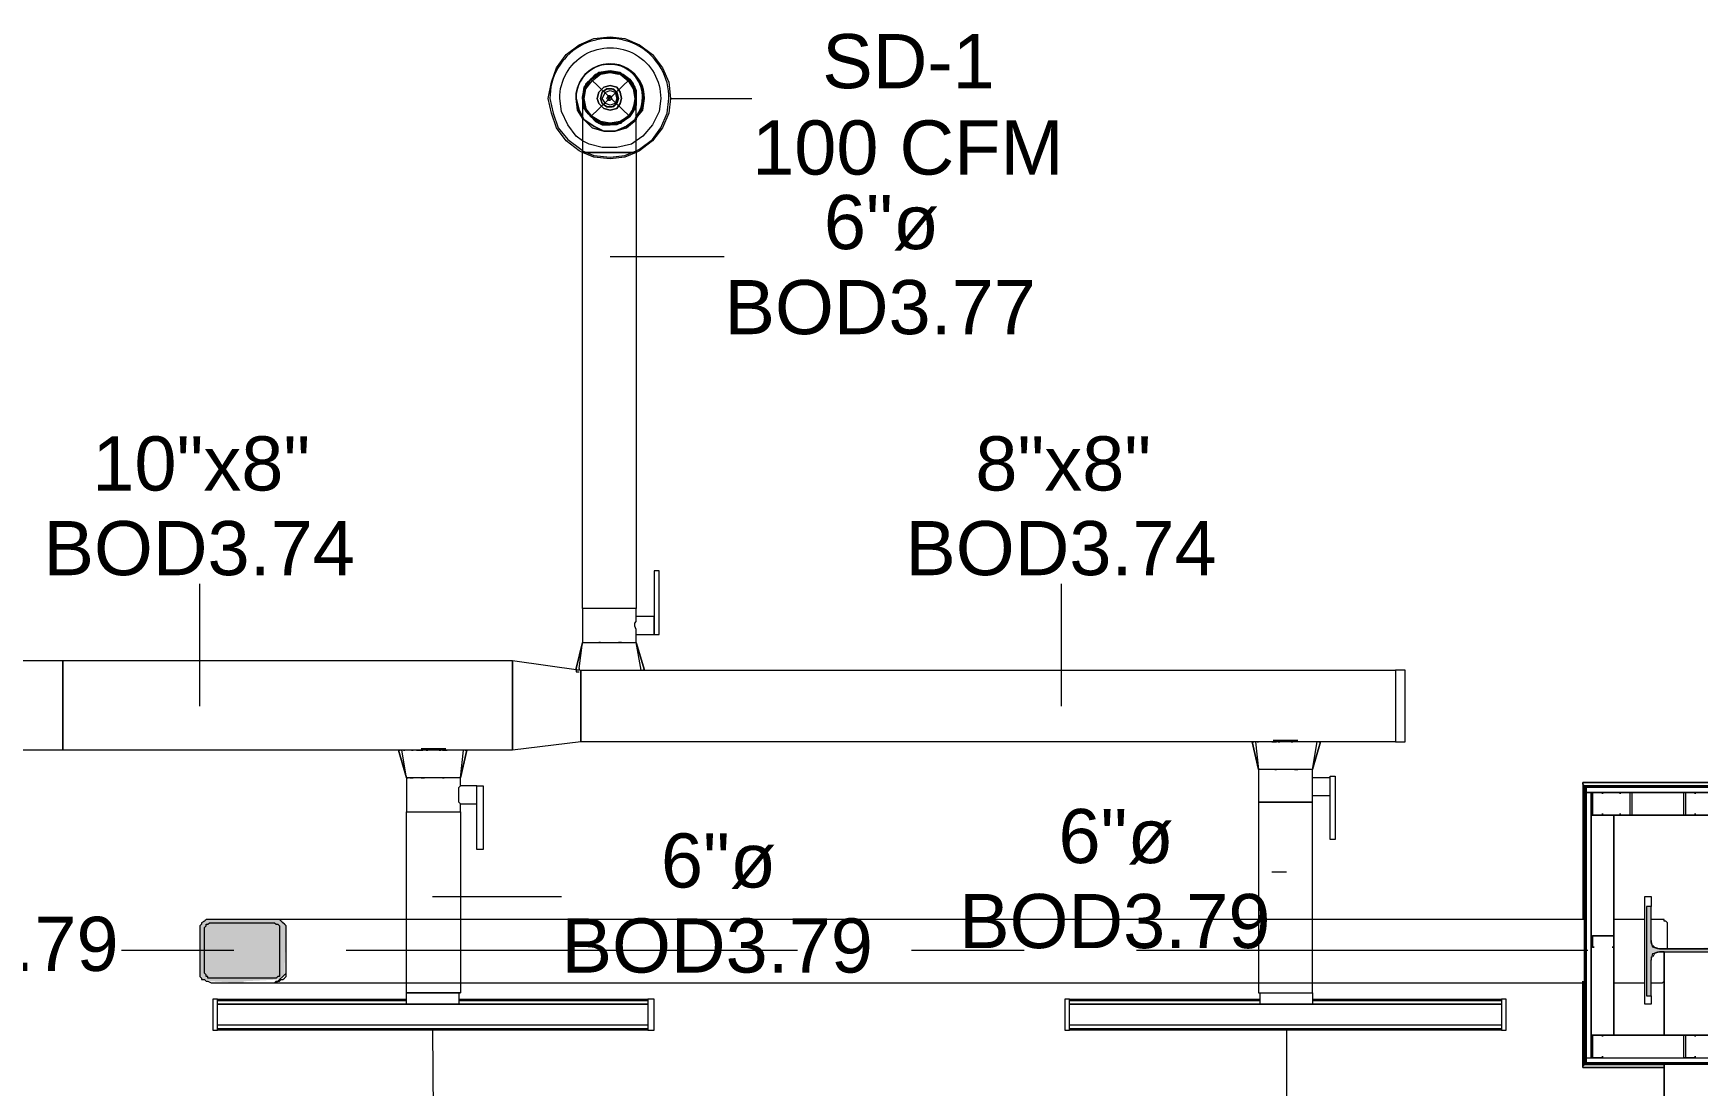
# Model space of a CAD drawing. Header units: metres. Extents: x 39 to 278, y -7 to 151.
# Drawn here: x 50.779 to 55.462, y 11.136 to 14.098 of the extents above; entities that cross this region are included whole.
import ezdxf

# ---------------------------------------------------------------- set-up
doc = ezdxf.new("R2010")
doc.units = ezdxf.units.M
doc.layers.add('HVAC - Ductos', color=5, linetype='Continuous', lineweight=50)
doc.layers.add('PDF_Geometry', color=7, linetype='Continuous', true_color=0xaaaaaa)
doc.layers.add('PDF_Solid Fills', color=7, linetype='Continuous', true_color=0xffffff)
doc.layers.add('PDF_Text', color=7, linetype='Continuous')
doc.styles.add('PDF Helvetica', font='')
doc.styles.get('PDF Helvetica').set_extended_font_data('Helvetica')

msp = doc.modelspace()

# ---------------------------------------------------------------- hatches: boundary and pattern name
at = {"layer": 'PDF_Solid Fills', "lineweight": 0, "transparency": 33554559}
for points in [[(55.3171, 11.3885), (55.3309, 11.3885), (55.3309, 11.4939), (55.3355, 11.5122), (55.6013, 11.5122), (55.6059, 11.5077), (55.6059, 11.4985), (55.6105, 11.4985), (55.6105, 11.3885), (55.6242, 11.3885), (55.6242, 11.6405), (55.6105, 11.6405), (55.6059, 11.5351), (55.6013, 11.5305), (55.5875, 11.526), (55.3492, 11.5214), (55.3492, 11.526), (55.3355, 11.526), (55.3355, 11.5397), (55.3309, 11.5397), (55.3309, 11.6405), (55.3171, 11.6405)], [(51.2791, 11.4297), (51.3706, 11.4251), (51.3708, 11.4251), (51.3708, 11.4297), (51.4625, 11.4343), (51.4763, 11.4389), (51.4854, 11.4435), (51.49, 11.5893), (51.49, 11.5902), (51.4763, 11.6039), (51.2608, 11.6039), (51.2563, 11.5993), (51.2517, 11.5947), (51.2471, 11.5855), (51.2471, 11.4435), (51.2517, 11.4435), (51.2517, 11.4343), (51.2654, 11.4343)]]:
    msp.add_hatch(color=256, dxfattribs=at).paths.add_polyline_path(points)

# ---------------------------------------------------------------- linework, layer by layer
at = {"layer": 'HVAC - Ductos', "lineweight": 0}
for points in [[(52.3242, 12.4793), (52.3242, 13.7627), (52.315, 13.7673), (52.2783, 13.7947), (52.2509, 13.8314), (52.2371, 13.8727), (52.2279, 13.9139), (52.2371, 13.9598), (52.2509, 14.001), (52.2783, 14.0377), (52.315, 14.0652), (52.3563, 14.0835), (52.4021, 14.0881), (52.4433, 14.0835), (52.4846, 14.0652), (52.5213, 14.0377), (52.5487, 14.001), (52.5671, 13.9598), (52.5717, 13.9139), (52.5671, 13.8727), (52.5487, 13.8314), (52.5213, 13.7947), (52.4846, 13.7673), (52.4754, 13.7627), (52.4754, 12.4793), (52.4663, 12.4793), (52.4571, 12.4793), (52.4387, 12.4793), (52.4204, 12.4793), (52.4021, 12.4793), (52.3791, 12.4793), (52.3609, 12.4793), (52.3471, 12.4793), (52.3333, 12.4793), (52.3288, 12.4793)], [(52.4663, 13.8864), (52.4525, 13.8635), (52.4296, 13.8498), (52.4021, 13.8452), (52.3746, 13.8498), (52.3517, 13.8635), (52.3333, 13.8864), (52.3288, 13.9139), (52.3333, 13.9414), (52.3517, 13.9643), (52.3746, 13.9827), (52.4021, 13.9872), (52.4296, 13.9827), (52.4525, 13.9643), (52.4663, 13.9414), (52.4709, 13.9139)], [(52.4709, 13.8956), (52.4663, 13.8773), (52.4525, 13.8635), (52.4387, 13.8543), (52.4204, 13.8452), (52.4021, 13.8406), (52.3837, 13.8452), (52.3654, 13.8543), (52.3471, 13.8635), (52.3379, 13.8773), (52.3288, 13.8956), (52.3288, 13.9139), (52.3288, 13.9368), (52.3379, 13.9506), (52.3471, 13.9689), (52.3654, 13.9781), (52.3837, 13.9872), (52.4021, 13.9872), (52.4204, 13.9872), (52.4387, 13.9781), (52.4525, 13.9689), (52.4663, 13.9506), (52.4709, 13.9368), (52.4754, 13.9139)], [(52.3059, 13.9139), (52.3104, 13.8819), (52.3242, 13.8589), (52.3104, 13.8819)], [(52.3471, 13.8635), (52.3288, 13.8864), (52.3242, 13.9139), (52.3242, 13.9093), (52.3288, 13.8956), (52.3333, 13.8773), (52.3471, 13.8635), (52.3609, 13.8498), (52.3791, 13.8406), (52.4021, 13.8406), (52.3746, 13.8452), (52.37, 13.8452)], [(52.37, 13.9323), (52.3654, 13.9139), (52.37, 13.9323), (52.3837, 13.946), (52.4021, 13.9506), (52.4204, 13.946), (52.4296, 13.9323), (52.4342, 13.9139), (52.4296, 13.9323), (52.4204, 13.946), (52.4021, 13.9506), (52.3837, 13.946)], [(52.4296, 13.9002), (52.4342, 13.9139), (52.4296, 13.9002), (52.4204, 13.8864), (52.4021, 13.8819), (52.3837, 13.8864), (52.37, 13.9002), (52.3654, 13.9139), (52.37, 13.9002), (52.3837, 13.8864), (52.4021, 13.8819), (52.4204, 13.8864)], [(52.3791, 13.9323), (52.3746, 13.9139), (52.3791, 13.9323), (52.3929, 13.9414), (52.4113, 13.9414), (52.4204, 13.9323), (52.425, 13.9139), (52.4204, 13.9323), (52.4067, 13.9414), (52.3929, 13.9414)], [(52.4204, 13.9002), (52.425, 13.9139), (52.4204, 13.9002), (52.4113, 13.891), (52.3929, 13.891), (52.3791, 13.9002), (52.3746, 13.9139), (52.3791, 13.9002), (52.3929, 13.891), (52.4067, 13.891)], [(52.4159, 13.9002), (52.4021, 13.8956), (52.3883, 13.9002), (52.3791, 13.9139), (52.3883, 13.9323), (52.4021, 13.9368), (52.4159, 13.9323), (52.4204, 13.9139)], [(52.4021, 13.9093), (52.4067, 13.9139), (52.4021, 13.9093), (52.3975, 13.9093), (52.3929, 13.9139), (52.3975, 13.9231), (52.4021, 13.9231), (52.4067, 13.9139), (52.4021, 13.9185), (52.3975, 13.9185), (52.3975, 13.9139), (52.3975, 13.9093)], [(52.4479, 13.8314), (52.4159, 13.8222), (52.3837, 13.8222), (52.3517, 13.8314), (52.3288, 13.8543), (52.3242, 13.8589), (52.3288, 13.8543), (52.3242, 13.8635), (52.3288, 13.8543), (52.3563, 13.836), (52.3837, 13.8222), (52.4159, 13.8222), (52.4479, 13.836), (52.4709, 13.8543), (52.4754, 13.8635), (52.4709, 13.8543), (52.4479, 13.836), (52.4159, 13.8222), (52.3837, 13.8222), (52.3563, 13.836), (52.3288, 13.8543), (52.3517, 13.8314), (52.3837, 13.8222), (52.4159, 13.8222), (52.4479, 13.8314), (52.4754, 13.8543), (52.4754, 13.8589), (52.4754, 13.8543)], [(52.4021, 13.8406), (52.4296, 13.8452), (52.4571, 13.8635), (52.4709, 13.8864), (52.4571, 13.8635), (52.4296, 13.8452), (52.4021, 13.8406), (52.37, 13.8452)], [(52.3746, 12.3831), (52.37, 12.3831)], [(52.4342, 12.3831), (52.4296, 12.3831), (52.425, 12.3831), (52.4296, 12.3831)], [(54.2125, 12.1035), (54.2079, 12.1035)], [(51.8383, 12.0027), (51.8475, 12.0027)], [(51.8704, 12.0027), (51.875, 12.0027), (51.8796, 12.0027), (51.875, 12.0027)], [(51.93, 12.0027), (51.9346, 12.0027)], [(54.2721, 12.0256), (54.2767, 12.0256)], [(54.3271, 12.0256), (54.3317, 12.0256), (54.3363, 12.0256), (54.3317, 12.0256)], [(54.4417, 11.8285), (54.4279, 11.8285), (54.4279, 12.0073), (54.4417, 12.0073)], [(52.0446, 11.801), (52.0263, 11.801), (52.0263, 11.9797), (52.0446, 11.9797)], [(51.2837, 11.2923), (51.2975, 11.2923), (51.2975, 11.3793), (51.2837, 11.3793)], [(52.5259, 11.2923), (52.5259, 11.3793), (52.5075, 11.3793), (52.5075, 11.2923)], [(53.6809, 11.2923), (53.6946, 11.2923), (53.6946, 11.3793), (53.6809, 11.3793)], [(54.9229, 11.2923), (54.9229, 11.3793), (54.9092, 11.3793), (54.9092, 11.2923)], [(51.2975, 11.3655), (52.5075, 11.3655), (51.2975, 11.3655), (52.5075, 11.3655), (52.5075, 11.306), (51.2975, 11.306)], [(53.6946, 11.3655), (54.9092, 11.3655), (53.6946, 11.3655), (54.9092, 11.3655), (54.9092, 11.306), (53.6946, 11.306)]]:
    msp.add_lwpolyline(points, close=True, dxfattribs=at)
for points in [[(52.4754, 13.7673), (52.4846, 13.7719), (52.5213, 13.7993), (52.5441, 13.8314), (52.5625, 13.8727), (52.5671, 13.9139, 1.013803), (52.2325, 13.9139), (52.2417, 13.8727), (52.2554, 13.8314), (52.2829, 13.7993), (52.3196, 13.7719), (52.3242, 13.7673)], [(52.3242, 13.7947), (52.3059, 13.8085), (52.2829, 13.8406), (52.2646, 13.8773), (52.26, 13.9139, -1.008378), (52.5441, 13.9139), (52.5396, 13.8773), (52.5213, 13.8406), (52.4937, 13.8085), (52.4754, 13.7947)]]:
    msp.add_lwpolyline(points, format="xyb", dxfattribs=at)
msp.add_lwpolyline([(52.4754, 13.8589), (52.4937, 13.8819), (52.4983, 13.9139, 1.018374), (52.3059, 13.9139), (52.315, 13.8819), (52.3242, 13.8635, -1.404291), (52.4937, 13.9139), (52.4891, 13.8819), (52.4754, 13.8635, 1.403689), (52.3059, 13.9139, -1.419585)], format="xyb", close=True, dxfattribs=at)
for points in [[(52.3242, 13.9185), (52.3288, 13.9414), (52.3333, 13.946), (52.3471, 13.9689), (52.37, 13.9827), (52.3746, 13.9872), (52.4021, 13.9918), (52.425, 13.9872)], [(52.3242, 13.9139), (52.3288, 13.946), (52.3471, 13.9689), (52.3609, 13.9827), (52.3791, 13.9872), (52.4021, 13.9918), (52.4204, 13.9872), (52.4387, 13.9827), (52.4571, 13.9689), (52.4663, 13.9552), (52.4754, 13.9368), (52.4754, 13.9139), (52.4754, 13.9093), (52.4754, 13.8956), (52.4663, 13.8773), (52.4571, 13.8635), (52.4387, 13.8498), (52.4204, 13.8406), (52.4021, 13.8406), (52.425, 13.8452), (52.4296, 13.8452), (52.4342, 13.8452)], [(52.4663, 13.946), (52.4525, 13.9689), (52.4342, 13.9827), (52.4296, 13.9872), (52.4021, 13.9918), (52.37, 13.9872), (52.3471, 13.9689), (52.3333, 13.9552), (52.3288, 13.9368), (52.3242, 13.9139), (52.3288, 13.8864), (52.3471, 13.8635), (52.37, 13.8452)], [(52.3333, 13.946), (52.3288, 13.946), (52.3288, 13.9414), (52.3288, 13.946), (52.3333, 13.946), (52.3333, 13.9552), (52.3471, 13.9689), (52.3609, 13.9827), (52.37, 13.9827), (52.37, 13.9872), (52.3746, 13.9872), (52.3791, 13.9872), (52.4021, 13.9918), (52.4204, 13.9872), (52.4296, 13.9872)], [(52.3333, 13.946), (52.3471, 13.9689), (52.37, 13.9827)], [(52.3333, 13.9552), (52.3333, 13.9552)], [(52.37, 13.9827), (52.37, 13.9872), (52.3746, 13.9872)], [(52.3746, 13.9827), (52.4021, 13.9872), (52.425, 13.9827)], [(52.3791, 13.9872), (52.3791, 13.9872)], [(52.4342, 13.9827), (52.4296, 13.9872), (52.425, 13.9872), (52.4296, 13.9872), (52.4342, 13.9827), (52.4387, 13.9827), (52.4571, 13.9689), (52.4663, 13.9552), (52.4709, 13.946), (52.4709, 13.9414), (52.4754, 13.9368), (52.4754, 13.9139), (52.4754, 13.9093)], [(52.4296, 13.9872), (52.4571, 13.9689), (52.4709, 13.946), (52.4709, 13.9414), (52.4754, 13.9139), (52.4709, 13.891), (52.4709, 13.8864), (52.4709, 13.8819)], [(52.4342, 13.9827), (52.4525, 13.9689)], [(52.4387, 13.9827), (52.4387, 13.9827)], [(52.4754, 13.9139), (52.4709, 13.946), (52.4571, 13.9689)], [(52.4663, 13.9552), (52.4663, 13.9552)], [(52.3288, 13.9414), (52.3288, 13.9368), (52.3242, 13.9139), (52.3242, 13.9093)], [(52.3242, 13.9139), (52.3242, 13.9139)], [(52.3242, 13.9139), (52.3242, 13.9093), (52.3242, 13.891), (52.3242, 13.8635), (52.3242, 13.8268), (52.3242, 13.781), (52.3242, 13.7627), (52.3288, 13.7627), (52.3333, 13.7627), (52.3471, 13.7627), (52.3609, 13.7627), (52.3791, 13.7627), (52.4021, 13.7627), (52.4204, 13.7627), (52.4387, 13.7627), (52.4571, 13.7627), (52.4663, 13.7627), (52.4754, 13.7627), (52.4754, 13.8085), (52.4754, 13.8452), (52.4754, 13.8819), (52.4754, 13.9048), (52.4754, 13.9139)], [(52.3333, 13.891), (52.3288, 13.9139), (52.3333, 13.9414)], [(52.4709, 13.946), (52.4709, 13.9414)], [(52.4709, 13.9414), (52.4754, 13.9185)], [(52.4754, 13.9139), (52.4709, 13.8864), (52.4754, 13.9139)], [(52.5717, 13.9139), (52.8009, 13.9139)], [(52.3333, 13.8819), (52.3288, 13.8864), (52.3288, 13.891)], [(52.37, 13.8498), (52.3471, 13.8635), (52.3333, 13.8864)], [(52.4663, 13.8864), (52.4525, 13.8635), (52.4342, 13.8498)], [(52.37, 13.8452), (52.37, 13.8452)], [(52.4754, 13.7947), (52.4617, 13.7856), (52.4204, 13.7765), (52.3791, 13.7765), (52.3425, 13.7856), (52.3242, 13.7947)], [(52.3242, 13.7673), (52.3563, 13.7535), (52.4021, 13.7489), (52.4433, 13.7535), (52.4754, 13.7673)], [(52.4754, 13.7627), (52.4433, 13.7489), (52.4021, 13.7443), (52.3563, 13.7489), (52.3242, 13.7627)], [(52.4754, 13.7627), (52.4663, 13.7627), (52.4571, 13.7627), (52.4387, 13.7627), (52.4204, 13.7627), (52.4021, 13.7627), (52.3791, 13.7627), (52.3609, 13.7627), (52.3471, 13.7627), (52.3333, 13.7627), (52.3288, 13.7627), (52.3242, 13.7627)], [(52.4021, 13.4693), (52.7229, 13.4693)], [(52.315, 12.3097), (52.3242, 12.3831), (52.3288, 12.3831), (52.3333, 12.3831), (52.3471, 12.3831), (52.3609, 12.3831), (52.3791, 12.3831), (52.4021, 12.3831), (52.4204, 12.3831), (52.4387, 12.3831), (52.4571, 12.3831), (52.4663, 12.3831), (52.4709, 12.3831), (52.4754, 12.3831), (52.4754, 12.406), (52.5259, 12.406), (52.5396, 12.406), (52.5396, 12.5847), (52.5259, 12.5847), (52.5259, 12.406), (52.5259, 12.4106), (52.5259, 12.4151), (52.5259, 12.4197), (52.5259, 12.4243), (52.5259, 12.4335), (52.5259, 12.4381), (52.5259, 12.4426), (52.5259, 12.4518), (52.5259, 12.4564), (52.4754, 12.4564), (52.4754, 12.4793), (52.4663, 12.4793), (52.4571, 12.4793), (52.4387, 12.4793), (52.4204, 12.4793), (52.4021, 12.4793), (52.3791, 12.4793), (52.3609, 12.4793), (52.3471, 12.4793), (52.3333, 12.4793), (52.3288, 12.4793), (52.3242, 12.4793), (52.3242, 12.3831)], [(51.2471, 12.2043), (51.2471, 12.5481)], [(53.6717, 12.2043), (53.6717, 12.5481)], [(52.4754, 12.406), (52.4754, 12.4106), (52.4754, 12.4197), (52.4709, 12.4289), (52.4709, 12.4381), (52.4754, 12.4426), (52.4754, 12.4518), (52.4754, 12.4564)], [(52.3059, 12.3097), (52.3242, 12.3831), (52.3059, 12.3097)], [(52.3288, 12.3831), (52.3288, 12.3831)], [(52.3471, 12.3831), (52.3517, 12.3831)], [(52.3975, 12.3831), (52.4021, 12.3831)], [(52.4525, 12.3831), (52.4571, 12.3831)], [(52.4663, 12.3831), (52.4709, 12.3831)], [(52.4754, 12.3051), (52.4846, 12.3051), (52.4891, 12.3051), (52.4937, 12.3051), (52.4983, 12.3051), (52.4754, 12.3831), (52.4983, 12.3051), (52.4937, 12.3051)], [(52.4754, 12.3831), (52.4754, 12.3831)], [(52.4891, 12.3051), (52.4754, 12.3831)], [(51.8704, 12.0806), (50.8621, 12.0806), (50.5733, 12.0806), (50.5733, 12.3327), (50.8621, 12.3327), (50.8621, 12.0806), (50.8621, 12.3327), (52.1271, 12.3327), (52.1271, 12.0806), (51.9346, 12.0806)], [(52.3196, 12.3051), (52.3196, 12.1035), (52.1271, 12.0806), (52.1271, 12.3327), (52.3196, 12.3051), (52.3242, 12.3051)], [(52.315, 12.3097), (52.315, 12.3051), (52.3104, 12.3051), (52.3059, 12.3051), (52.3059, 12.3006), (52.3104, 12.3006), (52.315, 12.3006)], [(52.3059, 12.3051), (52.3059, 12.3097), (52.3059, 12.3051)], [(52.3104, 12.3051), (52.3059, 12.3051)], [(52.3059, 12.3006), (52.3104, 12.3006)], [(52.3104, 12.3051), (52.3104, 12.3051)], [(54.2721, 12.1035), (52.3196, 12.1035), (52.3196, 12.3051), (54.6113, 12.3051), (54.6113, 12.1035), (54.6388, 12.1035), (54.6388, 12.3051), (54.6113, 12.3051), (54.6113, 12.1035), (54.3363, 12.1035)], [(52.3196, 12.3051), (52.3196, 12.3051)], [(52.3288, 12.3051), (52.3471, 12.3051), (52.3517, 12.3051), (52.3563, 12.3051), (52.3654, 12.3051), (52.3791, 12.3051), (52.3837, 12.3051)], [(52.3883, 12.3051), (52.4113, 12.3051), (52.4159, 12.3051), (52.4204, 12.3051), (52.4342, 12.3051), (52.4433, 12.3051), (52.4479, 12.3051), (52.4571, 12.3051), (52.4709, 12.3051)], [(51.8704, 12.0851), (51.8933, 12.0851), (51.9163, 12.0851), (51.9391, 12.0851)], [(54.2079, 12.1035), (54.2263, 12.0256), (54.2079, 12.1035)], [(54.3455, 12.1035), (54.3363, 12.1035), (54.3133, 12.1035), (54.2905, 12.1035), (54.2675, 12.1035), (54.2583, 12.1035), (54.2538, 12.1035), (54.2492, 12.1035), (54.2309, 12.1035), (54.2171, 12.1035), (54.2263, 12.0256)], [(54.2217, 12.1035), (54.2263, 12.1035)], [(54.3959, 12.1035), (54.4005, 12.1035), (54.3775, 12.0256), (54.3729, 12.0256), (54.3683, 12.0256), (54.3592, 12.0256), (54.3409, 12.0256), (54.3225, 12.0256), (54.3042, 12.0256), (54.2813, 12.0256), (54.2629, 12.0256), (54.2492, 12.0256), (54.2355, 12.0256), (54.2309, 12.0256), (54.2263, 12.0256), (54.2263, 11.9339), (54.2263, 11.3977), (54.2309, 11.3977), (54.2355, 11.3977), (54.2492, 11.3977), (54.2629, 11.3977), (54.2813, 11.3977), (54.3042, 11.3977), (54.3225, 11.3977), (54.3409, 11.3977), (54.3592, 11.3977), (54.3683, 11.3977), (54.3775, 11.3977), (54.3775, 11.3655), (54.3683, 11.3655), (54.3546, 11.3655), (54.3409, 11.3655), (54.3225, 11.3655), (54.3042, 11.3655), (54.2859, 11.3655), (54.2675, 11.3655), (54.2492, 11.3655), (54.2401, 11.3655), (54.2309, 11.3655), (54.2309, 11.3977), (54.2401, 11.3977), (54.2492, 11.3977), (54.2675, 11.3977), (54.2859, 11.3977), (54.3042, 11.3977), (54.3225, 11.3977), (54.3409, 11.3977), (54.3546, 11.3977), (54.3683, 11.3977), (54.3775, 11.3977), (54.3775, 11.9339), (54.3683, 11.9339), (54.3592, 11.9339), (54.3409, 11.9339), (54.3225, 11.9339), (54.3042, 11.9339), (54.2813, 11.9339), (54.2629, 11.9339), (54.2492, 11.9339), (54.2355, 11.9339), (54.2309, 11.9339), (54.2263, 11.9339), (54.2309, 11.9339), (54.2355, 11.9339), (54.2492, 11.9339), (54.2629, 11.9339), (54.2813, 11.9339), (54.3042, 11.9339), (54.3225, 11.9339), (54.3409, 11.9339), (54.3592, 11.9339), (54.3683, 11.9339), (54.3775, 11.9339), (54.3775, 11.9523), (54.4279, 11.9523)], [(54.2629, 12.1035), (54.2767, 12.1035)], [(54.2675, 12.1081), (54.2905, 12.1081), (54.3133, 12.1081), (54.3363, 12.1081)], [(54.2813, 12.1035), (54.2859, 12.1035)], [(54.3179, 12.1035), (54.3225, 12.1035)], [(54.3729, 12.1035), (54.3592, 12.1035), (54.3501, 12.1035), (54.3455, 12.1035), (54.3317, 12.1035)], [(54.4279, 11.9569), (54.4279, 11.9614), (54.4279, 11.966), (54.4279, 11.9705), (54.4279, 11.9797), (54.4279, 11.9843), (54.4279, 11.9935), (54.4279, 11.9981), (54.4279, 12.0027), (54.3775, 12.0027), (54.3775, 12.0256), (54.3913, 12.1035)], [(54.3775, 12.0256), (54.4005, 12.1035), (54.3959, 12.1035), (54.3913, 12.1035), (54.3867, 12.1035), (54.3775, 12.1035)], [(51.8291, 12.0806), (51.82, 12.0806), (51.8154, 12.0806), (51.8108, 12.0806), (51.8063, 12.0806), (51.8108, 12.0806)], [(51.8063, 12.0806), (51.8291, 12.0027), (51.8063, 12.0806)], [(51.8291, 12.0027), (51.8337, 12.0027), (51.8291, 12.0027), (51.8154, 12.0806)], [(51.82, 12.0806), (51.8245, 12.0806)], [(51.9941, 12.0806), (51.9987, 12.0806), (51.9804, 12.0027), (51.9759, 12.0027), (51.9713, 12.0027), (51.9575, 12.0027), (51.9391, 12.0027), (51.9209, 12.0027), (51.9025, 12.0027), (51.8842, 12.0027), (51.8658, 12.0027), (51.8475, 12.0027), (51.8383, 12.0027), (51.8337, 12.0027), (51.8291, 12.0027), (51.8291, 11.9064), (51.8383, 11.9064), (51.8475, 11.9064), (51.8658, 11.9064), (51.8842, 11.9064), (51.9025, 11.9064), (51.9209, 11.9064), (51.9391, 11.9064), (51.9575, 11.9064), (51.9713, 11.9064), (51.9759, 11.9064), (51.9804, 11.9064), (51.9804, 11.3977), (51.9759, 11.3977), (51.9713, 11.3977), (51.9575, 11.3977), (51.9391, 11.3977), (51.9209, 11.3977), (51.9025, 11.3977), (51.8842, 11.3977), (51.8658, 11.3977), (51.8475, 11.3977), (51.8383, 11.3977), (51.8291, 11.3977), (51.8383, 11.3977), (51.8521, 11.3977), (51.8658, 11.3977), (51.8842, 11.3977), (51.9025, 11.3977), (51.9209, 11.3977), (51.9391, 11.3977), (51.9575, 11.3977), (51.9667, 11.3977), (51.9759, 11.3977), (51.9759, 11.3655), (51.9667, 11.3655), (51.9575, 11.3655), (51.9391, 11.3655), (51.9209, 11.3655), (51.9025, 11.3655), (51.8842, 11.3655), (51.8658, 11.3655), (51.8521, 11.3655), (51.8383, 11.3655), (51.8291, 11.3655), (51.8291, 11.3977), (51.8291, 11.9064), (51.8383, 11.9064), (51.8475, 11.9064), (51.8658, 11.9064), (51.8842, 11.9064), (51.9025, 11.9064), (51.9209, 11.9064), (51.9391, 11.9064), (51.9575, 11.9064), (51.9713, 11.9064), (51.9759, 11.9064), (51.9804, 11.9064), (51.9804, 11.9293), (52.0263, 11.9293), (52.0263, 11.9339), (52.0263, 11.9431), (52.0263, 11.9477), (52.0263, 11.9523), (52.0263, 11.9614), (52.0263, 11.966), (52.0263, 11.9705), (52.0263, 11.9751), (52.0263, 11.9797), (51.9804, 11.9797), (51.9804, 12.0027), (51.9896, 12.0806)], [(51.8521, 12.0806), (51.8475, 12.0806), (51.8337, 12.0806)], [(51.8429, 12.0806), (51.8475, 12.0806)], [(51.8567, 12.0806), (51.8613, 12.0806), (51.875, 12.0806)], [(51.9804, 12.0027), (51.9987, 12.0806), (51.9941, 12.0806), (51.9896, 12.0806), (51.9759, 12.0806), (51.9575, 12.0806), (51.9529, 12.0806), (51.9483, 12.0806), (51.9391, 12.0806), (51.9163, 12.0806), (51.8933, 12.0806), (51.8704, 12.0806), (51.8613, 12.0806)], [(51.8842, 12.0806), (51.8887, 12.0806)], [(51.9209, 12.0806), (51.9254, 12.0806)], [(51.93, 12.0806), (51.9437, 12.0806)], [(54.2309, 12.0256), (54.2309, 12.0256)], [(54.2309, 12.0256), (54.2309, 12.0256)], [(54.3775, 11.9523), (54.3775, 11.9569), (54.3775, 11.9614), (54.3775, 11.966), (54.3775, 11.9751), (54.3775, 11.9843), (54.3775, 11.9935), (54.3775, 11.9981), (54.3775, 12.0027)], [(51.9804, 11.9293), (51.9759, 11.9339), (51.9759, 11.9431), (51.9759, 11.9477), (51.9759, 11.9569), (51.9759, 11.966), (51.9759, 11.9751), (51.9804, 11.9797)], [(54.3042, 11.7368), (54.2629, 11.7368)], [(51.9025, 11.6681), (52.2646, 11.6681)], [(51.2975, 11.3472), (51.2975, 11.3564), (51.2975, 11.3747), (51.2975, 11.3793), (51.8291, 11.3793)], [(51.9759, 11.3977), (51.9804, 11.3977)], [(51.9759, 11.3793), (52.5075, 11.3793), (52.5075, 11.3747), (52.5075, 11.3564), (52.5075, 11.3472)], [(53.6946, 11.3472), (53.6946, 11.3564), (53.6946, 11.3747), (53.6946, 11.3793), (54.2309, 11.3793)], [(54.3775, 11.3977), (54.3775, 11.3977)], [(54.3775, 11.3793), (54.9092, 11.3793), (54.9092, 11.3747), (54.9092, 11.3564), (54.9092, 11.3472)], [(51.8291, 11.3747), (51.2975, 11.3747)], [(51.2975, 11.3518), (51.2975, 11.3564), (51.2975, 11.361)], [(52.5075, 11.3747), (51.9759, 11.3747)], [(52.5075, 11.361), (52.5075, 11.3564), (52.5075, 11.3518)], [(54.2309, 11.3747), (53.6946, 11.3747)], [(53.6946, 11.3518), (53.6946, 11.3564), (53.6946, 11.361)], [(54.9092, 11.3747), (54.3775, 11.3747)], [(54.9092, 11.361), (54.9092, 11.3564), (54.9092, 11.3518)], [(52.5075, 11.3243), (52.5075, 11.3151), (52.5075, 11.2968), (52.5075, 11.2923), (51.2975, 11.2923), (51.2975, 11.2968), (51.2975, 11.3151), (51.2975, 11.3243)], [(51.2975, 11.3105), (51.2975, 11.3151), (51.2975, 11.3197)], [(51.2975, 11.2968), (52.5075, 11.2968)], [(51.9025, 11.2923), (51.9071, 10.7147)], [(52.5075, 11.3197), (52.5075, 11.3151), (52.5075, 11.3105)], [(54.9092, 11.3243), (54.9092, 11.3151), (54.9092, 11.2968), (54.9092, 11.2923), (53.6946, 11.2923), (53.6946, 11.2968), (53.6946, 11.3151), (53.6946, 11.3243)], [(53.6946, 11.3105), (53.6946, 11.3151), (53.6946, 11.3197)], [(53.6946, 11.2968), (54.9092, 11.2968)], [(54.3042, 11.2923), (54.3042, 10.7147)], [(54.9092, 11.3197), (54.9092, 11.3151), (54.9092, 11.3105)]]:
    msp.add_lwpolyline(points, dxfattribs=at)
at = {"layer": 'PDF_Geometry', "color": 8, "lineweight": 0, "true_color": 0x808080}
msp.add_lwpolyline([(52.4617, 13.9598), (52.425, 13.9872), (52.3791, 13.9872), (52.3379, 13.9598), (52.3242, 13.9139), (52.3379, 13.8727), (52.3791, 13.8452), (52.425, 13.8452), (52.4617, 13.8727), (52.4754, 13.9139)], close=True, dxfattribs=at)
for points in [[(52.3471, 13.9689), (52.4571, 13.8635)], [(52.4571, 13.9689), (52.3471, 13.8635)]]:
    msp.add_lwpolyline(points, dxfattribs=at)
at = {"layer": 'PDF_Geometry', "lineweight": 0}
for points in [[(55.1475, 11.196), (55.3675, 11.196), (55.1429, 11.196), (55.3675, 11.196), (55.1475, 11.196), (55.1475, 11.9797), (55.1429, 11.9797), (55.1384, 11.9843), (55.1384, 11.9889), (55.1384, 11.9843), (55.1429, 11.9797), (55.1475, 11.9797)], [(55.7892, 11.9797), (55.1475, 11.9797), (55.7892, 11.9797), (55.7938, 11.9797), (55.1429, 11.9797)], [(55.1429, 11.196), (55.1429, 11.9797)], [(55.1429, 11.196), (55.1429, 11.9797)], [(55.1475, 11.8972), (55.1475, 11.2785), (55.1475, 11.196), (55.1475, 11.9797)], [(55.1613, 11.9614), (55.1475, 11.9614), (55.1475, 11.2143), (55.1613, 11.2143)], [(55.1659, 11.8972), (55.1613, 11.8972), (55.1613, 11.9569), (55.1613, 11.9614), (55.1659, 11.9614), (55.1934, 11.9614), (55.1934, 11.9569), (55.1934, 11.9614), (55.1659, 11.9614), (55.1659, 11.9569), (55.1659, 11.8972), (55.1934, 11.8972)], [(55.2713, 11.8972), (55.2713, 11.9569), (55.2713, 11.9614), (55.2438, 11.9614), (55.2438, 11.9569), (55.2438, 11.9614), (55.2713, 11.9614), (55.2759, 11.9614), (55.2759, 11.9569), (55.2759, 11.8972), (55.2713, 11.8972), (55.2438, 11.8972)], [(55.4271, 11.8972), (55.4225, 11.8972), (55.4225, 11.9569), (55.4225, 11.9614), (55.4271, 11.9614), (55.4547, 11.9614), (55.4547, 11.9569), (55.4547, 11.9614), (55.4271, 11.9614), (55.4271, 11.9569), (55.4271, 11.8972), (55.4547, 11.8972)], [(55.1613, 11.2785), (55.2255, 11.2785), (55.2255, 11.8972), (55.1613, 11.8972)], [(55.1934, 11.9018), (55.1934, 11.8972)], [(55.2255, 11.2785), (55.7113, 11.2785), (55.7113, 11.8972), (55.2255, 11.8972)], [(55.2438, 11.9018), (55.2438, 11.8972)], [(55.4547, 11.9018), (55.4547, 11.8972)], [(55.6105, 11.3885), (55.6242, 11.3885), (55.6242, 11.6405), (55.6105, 11.6405), (55.6105, 11.5397), (55.6013, 11.526), (55.5875, 11.5214), (55.3492, 11.5214), (55.3355, 11.526), (55.3309, 11.5397), (55.3309, 11.6405), (55.3171, 11.6405), (55.3171, 11.3885), (55.3309, 11.3885), (55.3309, 11.4893), (55.3355, 11.5077), (55.3492, 11.5122), (55.5875, 11.5122), (55.6013, 11.5077), (55.6105, 11.4893)], [(51.4579, 11.4251), (51.4625, 11.4297), (51.4717, 11.4297), (51.4763, 11.4343), (51.4808, 11.4343), (51.4854, 11.4389), (51.49, 11.4435), (51.49, 11.4527), (51.49, 11.581), (51.49, 11.5855), (51.4854, 11.5901), (51.4808, 11.5947), (51.4763, 11.5993), (51.4717, 11.6039), (51.4625, 11.6039), (51.4579, 11.6039), (51.2791, 11.6039), (51.27, 11.6039), (51.2654, 11.6039), (51.2608, 11.5993), (51.2517, 11.5947), (51.2517, 11.5901), (51.2471, 11.5855), (51.2471, 11.581), (51.2471, 11.4527), (51.2471, 11.4435), (51.2517, 11.4389), (51.2517, 11.4343), (51.2608, 11.4343), (51.2654, 11.4297), (51.27, 11.4297), (51.2791, 11.4251)], [(51.4717, 11.581), (51.4717, 11.4527), (51.4717, 11.4481), (51.4717, 11.4435), (51.4671, 11.4435), (51.4625, 11.4389), (51.4579, 11.4389), (51.2791, 11.4389), (51.2745, 11.4389), (51.27, 11.4389), (51.27, 11.4435), (51.2654, 11.4435), (51.2654, 11.4481), (51.2608, 11.4527), (51.2608, 11.581), (51.2654, 11.5855), (51.2654, 11.5901), (51.27, 11.5901), (51.2745, 11.5947), (51.2791, 11.5947), (51.4579, 11.5947), (51.4625, 11.5901), (51.4671, 11.5901), (51.4717, 11.5855)], [(55.2255, 11.5581), (55.1659, 11.5581), (55.1659, 11.526), (55.1705, 11.526), (55.1613, 11.526), (55.1613, 11.5581), (55.1659, 11.5581), (55.2255, 11.5581), (55.2255, 11.526)], [(55.2209, 11.526), (55.2255, 11.526)], [(55.3675, 11.196), (55.1429, 11.196), (55.3675, 11.196), (55.1475, 11.196), (55.1429, 11.196), (55.1384, 11.1914), (55.1384, 11.1868), (55.3675, 11.1868), (55.1384, 11.1868), (55.1384, 11.4297), (55.1384, 11.1868), (55.1384, 11.1914), (55.1429, 11.196), (55.1475, 11.196)], [(55.1659, 11.2143), (55.1613, 11.2143), (55.1613, 11.2739), (55.1613, 11.2785), (55.1659, 11.2785), (55.1934, 11.2785), (55.1934, 11.2739), (55.1934, 11.2785), (55.1659, 11.2785), (55.1659, 11.2739), (55.1659, 11.2143), (55.1934, 11.2143)], [(55.2255, 11.2785), (55.1613, 11.2785), (55.1613, 11.2143), (55.7113, 11.2143), (55.7113, 11.2785)], [(55.4271, 11.2143), (55.4225, 11.2143), (55.4225, 11.2739), (55.4225, 11.2785), (55.4271, 11.2785), (55.4547, 11.2785), (55.4547, 11.2739), (55.4547, 11.2785), (55.4271, 11.2785), (55.4271, 11.2739), (55.4271, 11.2143), (55.4547, 11.2143)], [(55.1934, 11.2189), (55.1934, 11.2143)], [(55.3675, 11.0631), (55.3675, 11.196)], [(55.4547, 11.2189), (55.4547, 11.2143)]]:
    msp.add_lwpolyline(points, close=True, dxfattribs=at)
for points in [[(55.1384, 11.9889), (55.1384, 11.6039)], [(55.1384, 11.9889), (55.1384, 11.6039)], [(55.7113, 11.196), (55.1475, 11.196), (55.1429, 11.196), (55.1384, 11.1914), (55.1384, 11.1868), (55.1384, 11.1914), (55.1429, 11.196), (55.1475, 11.196), (55.1475, 11.9797), (55.1429, 11.9797), (55.1384, 11.9843), (55.1384, 11.9889), (55.7984, 11.9889)], [(55.1384, 11.9889), (55.1384, 11.6039)], [(55.1384, 11.9889), (55.1384, 11.6039)], [(55.7892, 11.9797), (55.1475, 11.9797), (55.1429, 11.9797), (55.1384, 11.9843), (55.1384, 11.9889), (55.7984, 11.9889)], [(55.7984, 11.9889), (55.1384, 11.9889), (55.7984, 11.9889)], [(55.7892, 11.9797), (55.1429, 11.9797), (55.7938, 11.9797)], [(55.7892, 11.9751), (55.1475, 11.9751), (55.1475, 11.9797), (55.7892, 11.9797)], [(55.7892, 11.9797), (55.1475, 11.9797), (55.7892, 11.9797)], [(55.1475, 11.9751), (55.1475, 11.2005), (55.1475, 11.9751)], [(55.7892, 11.9751), (55.1475, 11.9751), (55.1475, 11.9614), (55.7892, 11.9614)], [(55.7709, 11.9614), (55.1613, 11.9614), (55.1613, 11.8972), (55.2255, 11.8972), (55.7113, 11.8972)], [(55.1934, 11.9569), (55.1934, 11.9569)], [(55.2438, 11.9569), (55.2438, 11.9569)], [(55.4547, 11.9569), (55.4547, 11.9569)], [(55.1659, 11.8972), (55.1659, 11.8972)], [(55.1934, 11.9018), (55.1934, 11.9018)], [(55.2438, 11.9018), (55.2438, 11.9018)], [(55.2713, 11.8972), (55.2713, 11.8972)], [(55.4271, 11.8972), (55.4271, 11.8972)], [(55.4547, 11.9018), (55.4547, 11.9018)], [(55.3309, 11.3885), (55.3309, 11.3655), (55.3125, 11.3655), (55.3125, 11.6681), (55.3309, 11.6681), (55.3309, 11.6405)], [(55.3171, 11.6405), (55.3171, 11.6405)], [(55.1429, 11.6039), (51.4579, 11.6039)], [(55.3125, 11.6039), (55.2255, 11.6039)], [(55.3767, 11.5214), (55.3767, 11.581), (55.3767, 11.5855), (55.3767, 11.5947), (55.3721, 11.5993), (55.3675, 11.5993), (55.3675, 11.6039), (55.3629, 11.6039), (55.3309, 11.6039)], [(55.1659, 11.5581), (55.1659, 11.5581)], [(55.1705, 11.526), (55.1705, 11.526)], [(55.2209, 11.526), (55.2209, 11.526)], [(55.2255, 11.5581), (55.2255, 11.5581)], [(55.2255, 11.5581), (55.2255, 11.5581)], [(55.3309, 11.5443), (55.3309, 11.5351)], [(55.3355, 11.5305), (55.3401, 11.526), (55.3538, 11.5214), (55.5875, 11.5214), (55.5967, 11.526), (55.6059, 11.5305)], [(51.3433, 11.5168), (51.0271, 11.5168)], [(52.9292, 11.5168), (51.6596, 11.5168)], [(53.5663, 11.5168), (53.25, 11.5168)], [(55.1521, 11.5168), (53.8825, 11.5168)], [(55.3309, 11.4985), (55.3309, 11.4893)], [(55.3675, 11.5122), (55.3675, 11.2785), (55.3675, 11.5122), (55.3538, 11.5122), (55.3401, 11.5077), (55.3355, 11.4985)], [(51.4625, 11.4251), (51.49, 11.4527)], [(55.3309, 11.4251), (55.3629, 11.4251), (55.3675, 11.4297)], [(51.4579, 11.4251), (55.1429, 11.4251)], [(55.1384, 11.4251), (55.1384, 11.1868)], [(55.1384, 11.4251), (55.1384, 11.1868)], [(55.2255, 11.4251), (55.3125, 11.4251)], [(55.1934, 11.2739), (55.1934, 11.2739)], [(55.4547, 11.2739), (55.4547, 11.2739)], [(55.7892, 11.196), (55.1475, 11.196), (55.1475, 11.2005), (55.1475, 11.2143), (55.7709, 11.2143)], [(55.1475, 11.2005), (55.1475, 11.2005)], [(55.7709, 11.2005), (55.1475, 11.2005), (55.7892, 11.2005)], [(55.1659, 11.2143), (55.1659, 11.2143)], [(55.1934, 11.2189), (55.1934, 11.2189)], [(55.4271, 11.2143), (55.4271, 11.2143)], [(55.4547, 11.2189), (55.4547, 11.2189)], [(55.1384, 11.1868), (55.3675, 11.1868)], [(55.1384, 11.1868), (55.3675, 11.1868)]]:
    msp.add_lwpolyline(points, dxfattribs=at)

# ---------------------------------------------------------------- texts
at = {"layer": 'PDF_Text', "lineweight": 0, "char_height": 0.15247, "attachment_point": 4, "style": 'PDF Helvetica'}
for s, insert in [('SD-1', (52.9985, 14.0183)), ('100 CFM', (52.8014, 13.7753)), ('6"ø', (53.0031, 13.5645)), ('BOD3.77', (52.7235, 13.3261)), ('10"x8"', (50.9451, 12.8861)), ('8"x8"', (53.4293, 12.8861)), ('BOD3.74', (50.8076, 12.6478)), ('BOD3.74', (53.2322, 12.6478)), ('6"ø', (53.6631, 11.8365)), ('6"ø', (52.5447, 11.7678)), ('BOD3.79', (53.3835, 11.5982)), ('BOD3.79', (50.1429, 11.534)), ('BOD3.79', (52.2651, 11.5294))]:
    msp.add_mtext(s, dxfattribs=dict(at, insert=insert))

doc.saveas('drawing.dxf')
